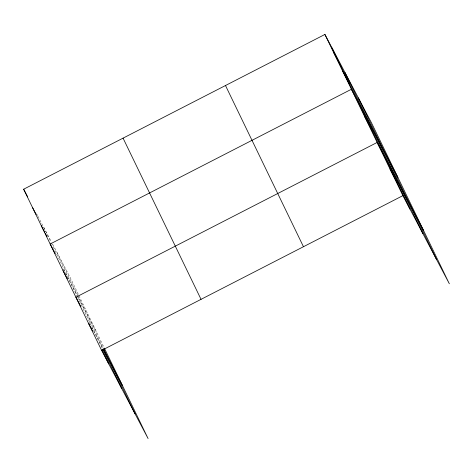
<?xml version="1.0" encoding="UTF-8"?>
<svg xmlns="http://www.w3.org/2000/svg" width="473" height="473" viewBox="0 0 473 473"><rect width="100%" height="100%" fill="white"/><g stroke="black" fill="none" stroke-linecap="round" stroke-linejoin="round"><path stroke-width="0.35" stroke-dasharray="2.37 1.77" d="M36.551 213.69L37.58 215.635M37.923 216.279L51.291 241.632M52.663 244.239L70.122 277.355L78.642 294.969M63.406 269.143L65.114 272.389M65.457 273.033L67.166 276.279M67.509 276.93L96.634 332.158M89.137 322.338L90.16 324.289M91.531 326.878L102.842 348.335M78.956 295.625L104.03 347.454M57.127 252.706L77.637 295.117M77.956 295.767L103.256 348.075M43.735 227.306L50.995 242.318M51.309 242.968L77.324 296.748M77.643 297.411L102.085 347.945"/><path stroke-width="0.71" d="M104.35 348.122L148.09 438.554L101.624 350.416L23.65 189.212L324.91 34.446L371.376 122.584L449.35 283.788L402.878 195.645L324.91 34.446M101.624 350.416L402.878 195.645M333.743 52.716L340.832 66.161M342.582 70.985L349.671 84.431M397.888 177.393L351.415 89.255L50.162 244.021L55.223 253.629M364.281 115.855L371.376 129.3M423.619 230.588L377.147 142.45L75.893 297.215L80.617 306.185M390.012 169.05L397.101 182.495M23.65 189.212L27.7 196.898M32.489 207.481L36.202 214.529M41.322 225.751L44.699 232.154M45.373 233.437L47.063 236.636M63.027 270.621L67.414 278.946M103.185 348.985L122.359 385.359M88.758 323.816L92.472 330.858M358.38 97.935L436.354 259.139M344.994 72.54L422.963 233.745M331.999 47.891L409.967 209.096M225.491 85.518L303.465 246.723M123.063 138.14L201.037 299.338M103.575 348.737L135.095 413.905M102.73 349.275L121.709 388.51M101.955 349.896L108.713 363.861"/></g></svg>
